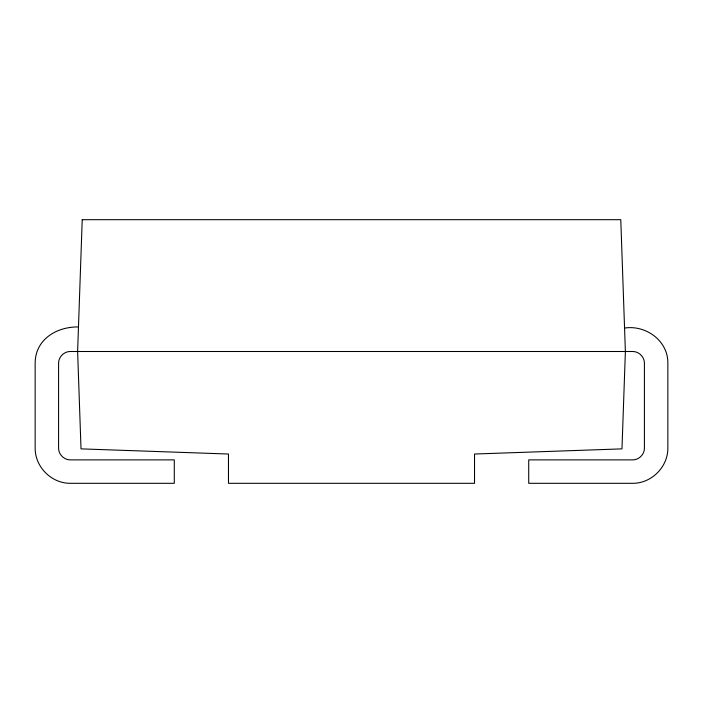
<?xml version="1.0" encoding="UTF-8"?>
<svg xmlns="http://www.w3.org/2000/svg" width="703" height="703" viewBox="0 0 703 703"><rect width="100%" height="100%" fill="white"/><g stroke="black" fill="none" stroke-linecap="round" stroke-linejoin="round"><path stroke-width="1.05" d="M78.481 326.939C56.723 326.631 35.212 339.347 35.15 363.214L35.15 448.163C35.036 466.977 51.486 483.427 70.3 483.312L174.282 483.312L174.282 459.876L70.3 459.876C64.026 459.92 58.542 454.437 58.586 448.163L58.586 363.214C58.542 356.948 64.026 351.465 70.3 351.5L632.7 351.5C638.974 351.465 644.458 356.948 644.414 363.214L644.414 448.163C644.458 454.437 638.974 459.92 632.7 459.876L528.718 459.876L528.718 483.312L632.7 483.312C651.514 483.427 667.964 466.977 667.85 448.163L667.85 363.214C668.202 340.832 645.855 324.724 624.563 328.064M82.225 219.688L77.62 351.5L81.021 448.874L228.475 454.024L228.475 483.312L474.525 483.312L474.525 454.024L621.979 448.874L625.38 351.5L620.775 219.688L82.225 219.688"/></g></svg>
